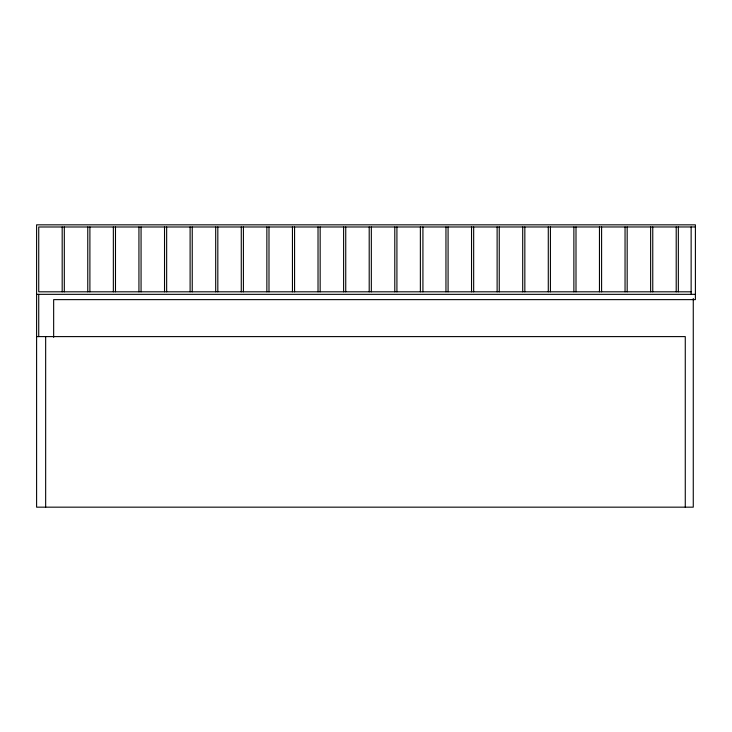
<?xml version="1.0" encoding="UTF-8"?>
<svg xmlns="http://www.w3.org/2000/svg" width="732" height="732" viewBox="0 0 732 732"><rect width="100%" height="100%" fill="white"/><g stroke="black" fill="none" stroke-linecap="round" stroke-linejoin="round"><path stroke-width="1.1" d="M691.136 291.812L38.732 291.812L38.732 226.993L695.4 226.966M36.6 294.337L695.4 294.337M36.6 336.601L685.271 336.601L685.271 507.166M693.268 298.519L693.268 507.166L36.6 507.166L36.6 224.834L695.4 224.834L695.4 299.626L53.656 299.626L53.656 337.342M691.136 226.966L691.136 294.337M678.344 226.966L678.344 291.812M676.212 226.966L676.212 291.812M652.761 226.966L652.761 291.812M650.629 226.966L650.629 291.812M627.178 226.966L627.178 291.812M625.046 226.966L625.046 291.812M601.594 226.975L601.594 291.812M599.462 226.975L599.462 291.812M576.002 226.975L576.002 291.812M573.87 226.975L573.87 291.812M550.418 226.975L550.418 291.812M548.286 226.975L548.286 291.812M524.835 226.975L524.835 291.812M522.703 226.975L522.703 291.812M499.251 226.975L499.251 291.812M497.119 226.975L497.119 291.812M473.668 226.975L473.668 291.812M471.536 226.975L471.536 291.812M448.085 226.975L448.085 291.812M445.953 226.975L445.953 291.812M422.922 226.975L422.922 291.812M420.369 226.975L420.369 291.812M396.918 226.984L396.918 291.812M394.786 226.984L394.786 291.812M371.334 226.984L371.334 291.812M369.202 226.984L369.202 291.812M345.742 226.984L345.742 291.812M343.61 226.984L343.61 291.812M320.159 226.984L320.159 291.812M318.027 226.984L318.027 291.812M294.575 226.984L294.575 291.812M292.443 226.984L292.443 291.812M268.992 226.984L268.992 291.812M266.86 226.984L266.86 291.812M243.408 226.984L243.408 291.812M241.276 226.984L241.276 291.812M217.825 226.993L217.825 291.812M215.693 226.993L215.693 291.812M192.242 226.993L192.242 291.812M190.11 226.993L190.11 291.812M166.658 226.993L166.658 291.812M164.526 226.993L164.526 291.812M141.066 226.993L141.066 291.812M138.934 226.993L138.934 291.812M115.482 226.993L115.482 291.812M113.35 226.993L113.35 291.812M89.899 226.993L89.899 291.812M87.767 226.993L87.767 291.812M64.315 226.993L64.315 291.812M62.183 226.993L62.183 291.812M45.659 336.601L45.659 507.166M38.732 294.337L38.732 336.601"/></g></svg>
